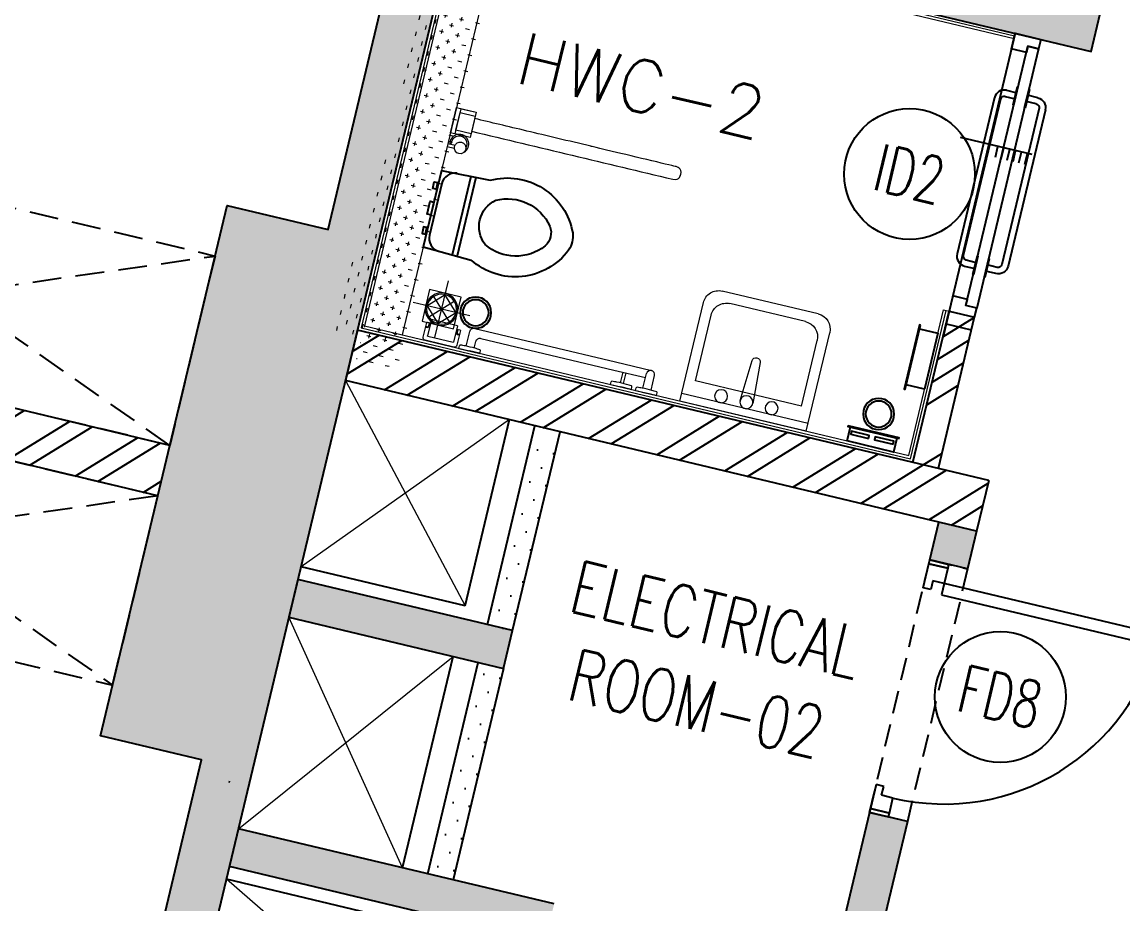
# Model space of a CAD drawing. Header units: millimetres. Extents: x 783817721 to 783927949, y 1443754877 to 1443839643.
# Drawn here: x 783894201 to 783898443, y 1443794551 to 1443797948 of the extents above; entities that cross this region are included whole.
import ezdxf
from ezdxf.enums import TextEntityAlignment as Align

# ---------------------------------------------------------------- set-up
doc = ezdxf.new("R2010")
doc.units = ezdxf.units.MM
doc.header["$LTSCALE"] = 700
doc.linetypes.add('HIDDEN', pattern=[9.524999999999999, 6.35, -3.175])
doc.linetypes.add('HIDDEN2', pattern=[0.1875, 0.125, -0.0625])
doc.layers.get('0').update_dxf_attribs({"linetype": 'CONTINUOUS'})
for name, color, linetype in [('A-COL', 31, 'CONTINUOUS'), ('A-CUTO-ABOVE', 8, 'HIDDEN'), ('A-DOOR', 1, 'CONTINUOUS'), ('A-HATCH', 8, 'CONTINUOUS'), ('A-LINTEL', 8, 'HIDDEN2'), ('A-LOW WALL HT', 2, 'CONTINUOUS'), ('A-SERVICE', 254, 'HIDDEN'), ('A-SILL', 2, 'CONTINUOUS'), ('A-SILL-XXX', 2, 'CONTINUOUS'), ('A-TAG-DOOR', 2, 'CONTINUOUS'), ('A-TAG-RMNAME', 6, 'CONTINUOUS'), ('A-TILE DROP', 8, 'CONTINUOUS'), ('A-WALL 100', 5, 'CONTINUOUS'), ('A-WALL 150', 6, 'CONTINUOUS'), ('A-WALL-XXX', 7, 'CONTINUOUS'), ('N-DOOR', 10, 'CONTINUOUS'), ('N-FIT', 9, 'CONTINUOUS')]:
    doc.layers.add(name, color=color, linetype=linetype)
doc.layers.add('A-CUTOUT BELOW', color=8, linetype='HIDDEN', lineweight=5)
doc.layers.add('A-INT-FIXTURE', color=250, linetype='CONTINUOUS', lineweight=9)
doc.styles.add('ROMANS', font='romans.shx')
pattern_1 = [(45, (0, 0), (-26.51650429449553, 26.51650429449553), [])]
pattern_2 = [(346.5826409141853, (783820671.9506751, 1443800474.84538), (45.61810967520755, 54.39945376252169), [0, -63.49999999999999])]

# ---------------------------------------------------------------- blocks, each defined once
blk = doc.blocks.new('FLR TRAP 5')
for p, q in [((-1.45448e-11, 112.5000000000145), (-1.45448e-11, -112.4999999999854)), ((-62.50000000001454, 62.50000000001454), (62.49999999998546, 62.50000000001454)), ((-62.50000000001454, -62.49999999998546), (-62.50000000001454, 62.50000000001454)), ((1.007608666419407, 57.57615116132364), (-57.57615116129453, -1.0076086663612)), ((-1.007608666332082, 57.57615116132364), (57.57615116132365, -1.0076086663612)), ((62.49999999998546, 62.50000000001454), (62.49999999998546, -62.49999999998546)), ((112.4999999999854, 1.45448e-11), (-112.5000000000145, -1.4559e-11)), ((-57.57615116129453, 1.007608666419393), (1.007608666419407, -57.57615116129455)), ((40.71872086507211, 40.71872086507209), (-40.71872086510119, -40.718720865043)), ((-40.71872086510119, 40.71872086507209), (40.71872086507211, -40.718720865043)), ((57.57615116132365, 1.007608666419393), (-1.007608666332082, -57.57615116129455)), ((62.49999999998546, -62.49999999998546), (-62.50000000001454, -62.49999999998546))]:
    blk.add_line(p, q)
for radius in [62.58496728986274, 57.58496728986274]:
    blk.add_circle((-1.45448e-11, 1.45448e-11), radius)
blk = doc.blocks.new('TPH 1 P')
for p, q in [((54.08000094297849, 0.0002394931115077), (-54.08000094297849, -0.0002394931115077)), ((-68.82904856504858, -9.833032253624763), (-68.82879247481281, -67.66083062279074)), ((-54.08000094297849, -0.0002394931115077), (-58.99636466504118, -0.0002612652214111)), ((-54.07963218413164, -83.2697650886447), (-54.07991766879961, -18.8044008182668)), ((-52.85083218129687, -17.57530444472365), (47.93462412151171, -17.57485811658705)), ((49.16400597975195, -83.26930787445315), (49.16372049506939, -18.80394360413345)), ((63.91303079444447, -68.28637623668043), (63.9127719313785, -9.832444406862463)), ((-68.82885506959967, -53.5262849218169), (-58.99612762540157, -53.5262413775971)), ((-67.59977774663814, -50.45355215251482), (-60.22523216350048, -50.45351949434995)), ((-66.37059972769742, -70.11900159782533), (-54.07969042248254, -70.11894716755057)), ((-58.99605414455976, -70.11896893966048), (-58.99613578994276, -51.68260498183816)), ((-54.0797388112241, -59.19227457671229), (-58.99610253330133, -59.19229634882221)), ((-54.07971551459734, -64.45289219632548), (-58.99607923666002, -64.45291396843538)), ((49.16400597975195, -83.26930787445315), (-54.07963218413164, -83.2697650886447)), ((49.16389935265947, -59.19181736257892), (54.08026307472215, -59.19179559046903)), ((49.16392264928624, -64.45243498219213), (54.0802863713489, -64.45241321008221)), ((49.16394774138648, -70.11848995341721), (61.45485704659328, -70.11843552314247)), ((54.08031146346371, -70.11846818130732), (54.08022981808068, -51.68210422348501)), ((54.08023798262188, -53.52574061924395), (63.91296542681999, -53.52569707502414)), ((55.30931530558341, -50.45300784994186), (62.68386088872109, -50.452975191777)), ((63.91303079444091, -68.28637623668432), (63.91295726227879, -51.68206067926518))]:
    blk.add_line(p, q)
for centre, radius, start, end in [((54.08004448718061, -9.83248795106715), 9.832727444275072, 0.0002537341905495, 90.00025373419057), ((-58.99632112083594, -9.8329887094049), 9.832727444275072, 90.00025373419057, 180.0002537341905), ((-52.85082673826938, -18.80439537521016), 1.229090930534384, 90.00025373419057, 180.0002537341905), ((47.93462956453917, -18.80394904713179), 1.229090930534384, 0.0002537341905495, 90.00025373419057), ((-67.59977230361066, -51.6826430830013), 1.229090930534384, 90.00025373419057, 180.0002537341905), ((-66.37061061375239, -67.66081973673573), 2.458181861068768, 180.0002537341905, 270.0002537341906), ((-60.225226720473, -51.68261042483648), 1.229090930534384, 0.0002537341905495, 90.00025373419057), ((55.30932074861089, -51.68209878042839), 1.229090930534384, 90.00025373419057, 180.0002537341905), ((61.45484616053835, -67.6602536620978), 2.458181861068768, 270.0002537341906, 0.0002537341905495), ((62.68386633174856, -51.68206612226353), 1.229090930534384, 0.0002537341905495, 90.00025373419057)]:
    blk.add_arc(centre, radius, start, end)
blk = doc.blocks.new('bia')
at = {"layer": 'N-FIT'}
for radius in [60.0760000024455, 50.0760000024455]:
    blk.add_circle((-13644341.22740025, -3898555.232979853, -1.11760232471e-05), radius, dxfattribs=at)
blk = doc.blocks.new('A$C5C4020F2')
for p, q in [((0.4999999769497663, 0.4399999885354191), (-2.305023372173309e-08, 0.4399999885354191)), ((-2.305023372173309e-08, 0.4399999885354191), (-2.305023372173309e-08, 0.04999998887069523)), ((0.4999999769497663, 0.4399999885354191), (0.4999999771825969, 0.04999998933635652)), ((0.4999999769497663, 0.4099999886238948), (-2.281740307807922e-08, 0.4099999885656871)), ((0.2250393715221435, 0.3835970719810575), (0.2340058374684304, 0.2240662515978329)), ((0.2659941166639328, 0.2240662515978329), (0.2749605823773891, 0.3835970720974728)), ((0.03999997675418854, 0.3499999885098077), (0.03999997698701918, 0.08999998873332515)), ((0.459999977145344, 0.3499999885680154), (0.03999997675418854, 0.3499999885098077)), ((0.459999977145344, 0.3499999885680154), (0.459999977145344, 0.0899999892571941)), ((0.3999999770894647, 0.02999998879386112), (0.09999997704289854, 0.02999998873565346)), ((0.4399999768938869, -0.01000001124339178), (0.05999997723847628, -0.01000001118518412))]:
    blk.add_line(p, q)
for centre in [(0.1499999770894647, 0.384999988542404), (0.2499999771825969, 0.3849999886006117), (0.3499999770428985, 0.384999988542404)]:
    blk.add_circle(centre, 0.025)
for centre, radius, start, end in [((0.2499999771825969, 0.224965205823537), 0.01601938277101037, 183.2169383673981, 356.7830616326019), ((0.09999997704289854, 0.08999998884974048), 0.06, 180, 270), ((0.3999999770894647, 0.08999998873332515), 0.06, 270, 0), ((0.05999997700564563, 0.04999998869607225), 0.06, 180, 270), ((0.4399999771267176, 0.04999998881248757), 0.06, 270, 0)]:
    blk.add_arc(centre, radius, start, end)
blk = doc.blocks.new('A$C4A5961F1')
at = {"layer": 'N-FIT'}
for points in [[(-0.007680177688598633, -317.8989777565002), (95.76015043258667, -317.9014511108398), (95.7678302526474, -0.002473354339599609), (0, 0)], [(95.76821148395538, 14.75162506103516), (100.1944408416748, 14.75151062011719), (100.185931801796, -335.2484889030457), (95.75970232486725, -335.2483749389648)], [(49.44011235237122, -15.85264015197754), (69.91665697097778, -15.85316896438599), (69.91339778900146, -142.0571918487549), (49.43685340881348, -142.0566630363464)], [(49.4363157749176, -183.3557267189026), (69.97690498828888, -183.3562569618225), (69.97377264499664, -304.642246723175), (49.43318378925323, -304.6417164802551)]]:
    blk.add_lwpolyline(points, close=True, dxfattribs=at)
blk = doc.blocks.new('HD')
at = {"layer": 'N-FIT'}
for points in [[(220483.6964369416, 70310.14879059792), (220483.6939635277, 70237.50086951256), (220706.1748237014, 70237.4931898117), (220706.1772969365, 70310.14111042023)], [(220720.9289218783, 70237.49280834198), (220720.928807497, 70233.06657910347), (220466.3469257355, 70233.07508802414), (220466.3470395207, 70237.5013179779)]]:
    blk.add_lwpolyline(points, close=True, dxfattribs=at)
blk = doc.blocks.new('B8-AR-2000$0$HEALTH FAU P 1')
for p, q in [((0, 0), (0, 28.38904564197765)), ((12.69999999995343, 0), (12.69999999995343, 28.38904564197765)), ((22.2275324047514, 13.93403204795504), (14.81600070018612, 11.29902724169005)), ((14.81600070018612, 7.097202625189311), (14.81600070018612, 11.29902724169005)), ((22.2275324047514, 4.462197818924324), (14.81600070018612, 7.097202625189311)), ((22.2275324047514, 4.462197818924324), (22.2275324047514, 13.93403204795504))]:
    blk.add_line(p, q)
at = {"extrusion": (0, 0, -1)}
for centre, major_axis, ratio, start_param, end_param in [((6.349999999976716, 49.90918335852165), (15.8656677662643, 15.8656677662643), 0.9999999999997597, 3.926990816987361, 10.21017612416694), ((20.34574648247508, 42.90917936847107), (-26.04532086802537, 26.04532086802537), 0.9999999999995175, 6.27066274381938, 10.15906509699235), ((20.34574648247508, 42.90917936847107), (-21.55519280749815, 21.55519280749815), 0.9999999999997758, 0.4695714506295328, 3.865220544000678)]:
    blk.add_ellipse(centre, major_axis=major_axis, ratio=ratio, start_param=start_param, end_param=end_param, dxfattribs=at)
blk = doc.blocks.new('A$C2A3E6FD7')
at = {"layer": 'N-FIT'}
for p, q in [((16.45951801538467, 473.8377225399017), (208.2607602477074, 480.4215734004974)), ((16.45951801538467, 473.8377225399017), (16.45951795578003, 170.9805796146393)), ((132.1859124302864, 477.6385636329651), (132.1859124898911, 167.1797380447388)), ((152.1859125494957, 477.6385636329651), (152.1859124302864, 167.1797385215759)), ((13.16759252548218, 424.4588403701782), (16.45951807498932, 427.7507660388947)), ((29.62721991539001, 424.4588403701782), (29.62721991539001, 220.3594615459442)), ((13.16759258508682, 398.1234366893768), (16.45951807498932, 394.8315110206604)), ((13.16759252548218, 246.6948652267456), (16.45951795578003, 249.9867906570435)), ((13.16759258508682, 220.3594615459442), (16.45951801538467, 217.0675361156464)), ((16.45951795578003, 170.9805796146393), (208.2607602477074, 164.3967287540436))]:
    blk.add_line(p, q, dxfattribs=at)
blk.add_lwpolyline([(208.2607602477074, 480.4215734004974, -0.4398950549794295), (564.0762023925781, 356.7621836662292, -0.1771558750874964), (564.0762023925781, 288.0561184883118, -0.4398950549533925), (208.2607602477074, 164.3967287540436)], format="xyb", dxfattribs=at)
for points in [[(13.16759258508682, 398.1234366893768), (-0.0001093745231628418, 398.1234364509583), (-0.0001093149185180664, 424.4588403701782), (13.16759252548218, 424.4588403701782), (13.16759258508682, 398.1234366893768)], [(13.16759252548218, 246.6948652267456), (-0.0001091957092285156, 246.6948652267456), (-0.0001093149185180664, 220.3594617843628), (13.16759258508682, 220.3594615459442), (13.16759252548218, 246.6948652267456)]]:
    blk.add_lwpolyline(points, dxfattribs=at)
blk.add_lwpolyline([(246.3563897013664, 410.1342914104462, -0.3627346593075068), (472.7020581960678, 361.4499957561493, -0.3047643552402808), (472.7020581364632, 283.3683061599731, -0.3627346594039966), (246.3563896417618, 234.6840102672577, -0.4758569126885911)], format="xyb", close=True, dxfattribs=at)
blk.add_lwpolyline([(16.45951801538467, 297.224732875824), (1.546336233615875, 297.224732875824), (1.546336233615875, 347.593569278717), (16.45951801538467, 347.5935690402985)], close=True, dxfattribs=at)
for centre, start, end in [((82.55343532562256, 424.4588403701782), 95.63111658381072, 180), ((82.55343532562256, 220.3594615459442), 180, 264.3688868143386)]:
    blk.add_arc(centre, 52.92621545116766, start, end, dxfattribs=at)
blk = doc.blocks.new('125')
at = {"layer": 'A-INT-FIXTURE'}
h = blk.add_hatch(dxfattribs=at)
h.set_pattern_fill('CROSS', color=256, scale=4.999999999999986, angle=-76.58260267792814)
h.set_pattern_definition([(270.0000003641322, (312913.4910472631, 201288.6274414062), (31.75000020178097, -31.74999979821891), [15.87499999999999, -47.6249999999999]), (3.641323419277758e-07, (312905.5535449982, 201280.6899399757), (31.74999979821891, 31.75000020178097), [15.87499999999996, -47.62499999999985])])
h.paths.add_polyline_path([(338398.1465776563, -1998.24373960495), (338398.1465784907, -3698.241258144379), (338237.2134536505, -3698.241259336472), (338237.2134513259, -1998.243737459183)])
for p, q in [((338387.2134464383, -1998.243736743927), (338387.2134467959, -3654.243750810623)), ((339247.2168556452, -3597.24374961853), (339247.216855526, -3639.160658836365)), ((339259.2168558836, -3597.243749380112), (339259.2168549299, -3639.172003269196)), ((339337.2134458423, -3639.40221118927), (339337.2134458423, -3581.234476804733)), ((339369.2134456635, -3639.432481765747), (339369.2134456635, -3581.234475374222)), ((338611.7134490013, -3654.243750095367), (338611.7134489417, -3643.938947677612)), ((338611.7134490013, -3654.243750095367), (338611.7134489417, -3643.938947677612)), ((338694.7134428024, -3654.243749856949), (338694.7134426832, -3643.938947200775)), ((338694.7134428024, -3654.243749856949), (338694.7134426832, -3643.938947200775)), ((339211.7168585062, -3654.243748426437), (339211.716858685, -3643.938946485519)), ((339211.7168585062, -3654.243748426437), (339211.716858685, -3643.938946485519)), ((339294.7168518901, -3654.243748426437), (339294.7168524861, -3643.938946485519)), ((339294.7168518901, -3654.243748426437), (339294.7168524861, -3643.938946485519)), ((339311.7134488821, -3654.2437479496), (339311.7134492397, -3643.938945055008)), ((339311.7134488821, -3654.2437479496), (339311.7134492397, -3643.938945055008)), ((339394.7134418488, -3654.2437479496), (339394.7134425044, -3643.938945293427)), ((339394.7134418488, -3654.2437479496), (339394.7134425044, -3643.938945293427)), ((338611.7134490013, -3654.243750095367), (338694.7134428024, -3654.243749856949)), ((338612.9786933661, -3654.243750333786), (338653.2134461403, -3654.243749856949)), ((338693.4481989741, -3654.24374961853), (338653.2134461403, -3654.243749856949)), ((339211.7168585062, -3654.243748426437), (339294.7168518901, -3654.243748426437)), ((339212.9821020961, -3654.243748903275), (339253.2168548703, -3654.243748426437)), ((339293.4516083598, -3654.243747472763), (339253.2168548703, -3654.243748426437)), ((339311.7134488821, -3654.2437479496), (339394.7134418488, -3654.2437479496)), ((339312.978692472, -3654.243748426437), (339353.2134454846, -3654.243747711182)), ((339393.4481984377, -3654.243747472763), (339353.2134454846, -3654.243747711182))]:
    blk.add_line(p, q, dxfattribs=at)
for points in [[(340415.213447988, -1988.243756055832), (338227.2134519815, -1988.243737220764), (338227.2134528756, -3664.243751525879), (340403.21344769, -3664.243749380112), (340403.2134497166, -3076.71857714653), (340415.213449955, -3076.718578100204)], [(340415.2134484053, -1998.243757009506), (338237.2134519219, -1998.243737459183), (338237.2134529352, -3654.243753194809), (340393.2134478092, -3654.243752002716), (340393.2134495378, -3076.718579292297), (340403.2134500146, -3076.718578338623)]]:
    blk.add_lwpolyline(points, dxfattribs=at)
for points in [[(338387.212960124, -2754.282552480698), (338465.3141607046, -2754.282553434372), (338465.3141602278, -2854.20495223999), (338387.2129601836, -2854.204952955246), (338387.212960124, -2754.282552480698)], [(338405.563160181, -2754.28255200386), (338465.3141607046, -2754.282553434372), (338465.3141602278, -2854.20495223999), (338405.5631602407, -2854.204952955246), (338405.563160181, -2754.28255200386)], [(338405.563160181, -2769.506453037262), (338465.3141601086, -2769.506453037262), (338465.314160645, -2838.98025393486), (338405.5631603599, -2838.980252027512), (338405.563160181, -2769.506453037262)]]:
    blk.add_lwpolyline(points, close=True, dxfattribs=at)
for points in [[(338637.2134464383, -3639.402214288712), (338637.2134478688, -3581.233232498169, -0.4142158446849772), (338653.2135725021, -3565.233234167099), (339211.3442120552, -3565.237569570541), (339353.0022662878, -3565.235875844955)], [(338669.2134463787, -3639.432484149933), (338669.2134474516, -3613.23291516304, -0.4142161577987415), (338685.2135880589, -3597.232913255692), (339211.343963325, -3597.237570524216), (339337.2134455442, -3597.236311912537)]]:
    blk.add_lwpolyline(points, format="xyb", dxfattribs=at)
for centre, radius, start, end in [((339353.2134459019, -3581.234476804733), 16.00000000000002, 0, 180), ((338614.7500351667, -3643.938948392868), 3.036585120393728, 95.2896922833966, 180), ((338614.7500351667, -3643.938948392868), 3.036585120393728, 95.2896922833966, 180), ((338653.2134464383, -4059.374815702438), 420.2492342527931, 92.59265437783415, 95.2896922833966), ((338653.2134464383, -4059.374815702438), 420.2492342527931, 92.59265437783415, 95.2896922833966), ((338652.7990154028, -4077.512027740479), 438.3869532006069, 87.47983784196329, 92.43110192096366), ((338657.6891033649, -4004.206852674484), 364.9041398707064, 84.61148345460839, 87.7405580996022), ((338691.6768578291, -3643.938946962357), 3.036585120393728, 0, 84.71032131880567), ((338691.6768578291, -3643.938946962357), 3.036585120393728, 0, 84.71032131880567), ((339214.753444016, -3643.938946723938), 3.036585120393728, 95.2896922833966, 180), ((339214.753444016, -3643.938946723938), 3.036585120393728, 95.2896922833966, 180), ((339253.2168552876, -4059.374814748764), 420.2492342527931, 92.59265437783415, 95.2896922833966), ((339253.2168552876, -4059.374814748764), 420.2492342527931, 92.59265437783415, 95.2896922833966), ((339252.802424252, -4077.512025594711), 438.3869532006069, 87.47983784196329, 92.43110192096366), ((339257.6925125122, -4004.206849575043), 364.9041398707064, 84.61148345460839, 87.7405580996022), ((339291.6802671552, -3643.938945770264), 3.036585120393728, 0, 84.71032131880567), ((339291.6802671552, -3643.938945770264), 3.036585120393728, 0, 84.71032131880567), ((339314.7500344515, -3643.938946485519), 3.036585120393728, 95.2896922833966, 180), ((339314.7500344515, -3643.938946485519), 3.036585120393728, 95.2896922833966, 180), ((339353.2134459019, -4059.374813079834), 420.2492342527931, 92.59265437783415, 95.2896922833966), ((339353.2134459019, -4059.374813079834), 420.2492342527931, 92.59265437783415, 95.2896922833966), ((339352.7990148067, -4077.512026548386), 438.3869532006069, 87.47983784196329, 92.43110192096366), ((339357.6891027093, -4004.206849336624), 364.9041398707064, 84.61148345460839, 87.7405580996022), ((339391.6768569946, -3643.938945055008), 3.036585120393728, 0, 84.71032131880567), ((339391.6768569946, -3643.938945055008), 3.036585120393728, 0, 84.71032131880567)]:
    blk.add_arc(centre, radius, start, end, dxfattribs=at)
blk.add_open_spline([(339261.7756634355, -2829.185052633286), (338996.2884959579, -2829.185052871704), (338730.8013285398, -2829.185052633286), (338465.3141605854, -2829.185052871704), (338465.3141601086, -2827.09849023819), (338465.314160347, -2822.925365924835), (338465.3141605854, -2793.713491201401), (338465.3141607642, -2779.107551813126), (338530.4706071019, -2779.107552051544), (338660.7835009694, -2779.107552051544), (338837.4787423015, -2779.107552528381), (338925.8263634443, -2779.107552528381), (338925.8263634443, -2779.107552528381), (338925.8263634443, -2779.107552528381), (339261.7756633162, -2779.107552289963), (339261.7756633162, -2779.107552289963), (339261.7756633162, -2779.107552289963), (339277.5820629597, -2779.1075527668), (339287.4669633508, -2791.62505197525), (339287.4669628739, -2804.147552967072), (339287.4669628739, -2804.147552967072), (339287.466963172, -2816.667552232742), (339277.5844630003, -2829.185052394867), (339261.7756634355, -2829.185052633286)], degree=3, knots=[0, 0, 0, 0, 0.1666666666666667, 0.1666666666666667, 0.1666666666666667, 0.25, 0.3333333333333333, 0.3333333333333333, 0.3333333333333333, 0.4166666666666666, 0.5, 0.5, 0.5, 0.5833333333333333, 0.6666666666666666, 0.6666666666666666, 0.6666666666666666, 0.75, 0.8333333333333333, 0.8333333333333333, 0.8333333333333333, 0.9166666666666666, 1, 1, 1, 1], dxfattribs=at)
for name, p, xscale, rotation in [('B8-AR-2000$0$HEALTH FAU P 1', (338387.2134476304, -2908.589079380035), -1, 269.9996439243412), ('HD', (270083.072517097, -223875.2805204391), -1.000000000000003, 270.0000000465624), ('FLR TRAP 5', (338511.7065490484, -3522.848044395447, -3.615503378466571e-05), -1.000000000000001, 179.9999999999996), ('bia', (4237197.904995859, 13640835.57896352, 1.117602324707687e-05), -1.000000000000002, 270.0000000465624), ('bia', (4238798.568008125, 13640816.15918136, 1.117602324707687e-05), -1.000000000000003, 270.0000000465624)]:
    blk.add_blockref(name, p, dxfattribs=dict(at, xscale=xscale, rotation=rotation))
blk.add_blockref('A$C2A3E6FD7', (338370.7539280057, -3476.652925014496), dxfattribs=at)
for name, p, xscale, yscale, zscale, rotation in [('A$C5C4020F2', (339487.2129837871, -3214.243762731552), -999.9999999999989, 999.9999999999989, 999.999999999999, 180.0000000465624), ('A$C4A5961F1', (340333.5437693, -3654.241527318954), -0.5787761484665579, 0.5787761484665579, 0.5787761484665537, 270.0000000465624)]:
    blk.add_blockref(name, p, dxfattribs=dict(at, xscale=xscale, yscale=yscale, zscale=zscale, rotation=rotation))
at = {"layer": 'A-INT-FIXTURE', "extrusion": (3.851889276133244e-34, 1.540743955509789e-33, -1), "zscale": -0.9999999999999996, "rotation": 180.0016780717944}
blk.add_blockref('TPH 1 P', (-338537.2253600955, -3654.243744134903), dxfattribs=at)
blk = doc.blocks.new('col-2 -15')
at = {"layer": 'A-COL', "ltscale": 0.1}
h = blk.add_hatch(color=250, dxfattribs=at)
h.dxf.hatch_style = 1
h.paths.add_polyline_path([(68500.00008380413, 26350), (67750.0000846386, 26350.00000071526), (67750.00008410215, 26850.00000071526), (68700.00008374453, 26850.00000238419), (68700.00008493662, 16650.00000023842), (67750.00008416176, 16650.00000071526), (67750.0000846386, 17149.99999976158), (68500.00008422136, 17150.00000071526), (68500.00008386374, 20700.00000023842), (68100.00008398294, 20700.00000095367), (68100.00008398294, 22800), (68500.00008457899, 22799.99999952316)])
h = blk.add_hatch(color=250, dxfattribs=at)
h.dxf.hatch_style = 1
h.paths.add_polyline_path([(69950.0000846386, 25700.00000071526), (69950.00008380413, 24150.00000095367), (71200.00008487701, 24150.00000071526), (71200.00008481741, 24350.00000119209), (70150.00008428097, 24350.00000071526), (70150.00008380413, 25700.00000071526)])
for points in [[(67750.00008416176, 16650.00000071526), (67750.0000846386, 17149.99999976158), (68500.00008422136, 17150.00000071526), (68500.00008386374, 20700.00000023842), (68100.00008398294, 20700.00000095367), (68100.00008398294, 22800), (68500.00008457899, 22799.99999952316), (68500.00008380413, 26350), (67750.0000846386, 26350.00000071526), (67750.00008410215, 26850.00000071526), (67750.00008410215, 26850.00000071526)], [(68700.00008380413, 26550.00000190735), (68700.00008457899, 19625.0093793869)]]:
    blk.add_lwpolyline(points, dxfattribs=at)
blk.add_lwpolyline([(69950.0000846386, 25700.00000071526), (69950.00008380413, 24150.00000095367), (71200.00008487701, 24150.00000071526), (71200.00008481741, 24350.00000119209), (70150.00008428097, 24350.00000071526), (70150.00008380413, 25700.00000071526)], close=True, dxfattribs=at)
blk = doc.blocks.new('1000 SINGLE 1')
for p, q in [((120, 925), (75.00000000000007, 925)), ((75.00000000000007, 925), (75, 75)), ((120, 74.99999999999999), (120, 925)), ((15, -9e-16), (15, 75)), ((15, 75), (75, 75)), ((75, 75), (75, 30)), ((75, 75), (120, 74.99999999999999)), ((985, 74.99999999999993), (925, 74.99999999999993)), ((925, 74.99999999999993), (925, 29.99999999999995)), ((985, -6.03e-14), (985, 74.99999999999993)), ((75, 30), (110, 30)), ((110, 30), (110, -6.7e-15)), ((925, 29.99999999999995), (890, 29.99999999999995)), ((890, 29.99999999999995), (890, -5.45e-14)), ((110, -6.7e-15), (15, -9e-16)), ((890, -5.45e-14), (985, -6.03e-14))]:
    blk.add_line(p, q)
at = {"color": 8}
for p, q in [((0, 0), (4.6e-15, 75)), ((4.6e-15, 75), (15, 75)), ((15, 75), (15, -9e-16)), ((1000, 74.99999999999993), (985, 74.99999999999993)), ((985, 74.99999999999993), (985, -6.03e-14)), ((1000, -6.12e-14), (1000, 74.99999999999993)), ((15, -9e-16), (0, 0)), ((985, -6.03e-14), (1000, -6.12e-14))]:
    blk.add_line(p, q, dxfattribs=at)
blk.add_arc((75, 75), 850, 0, 90, dxfattribs=at)
blk = doc.blocks.new('A$C03D25CE1')
for p, q in [((561.1803571428754, -2.999999999970896), (561.1803571428754, 2.91038304567337e-11)), ((561.1803571428754, 2.91038304567337e-11), (636.1785714285797, 2.91038304567337e-11)), ((586.1785714285797, -41.2499999999709), (586.1785714285797, 2.91038304567337e-11)), ((611.1785714285797, -41.2499999999709), (611.1785714285797, 2.91038304567337e-11)), ((636.1785714285797, -2.999999999970896), (636.1785714285797, 2.91038304567337e-11)), ((-50.7517857143539, -1.455191522836685e-11), (-125.750000000291, -1.455191522836685e-11)), ((-125.750000000291, -3), (-125.750000000291, -1.455191522836685e-11)), ((-50.7517857143539, -3), (-125.750000000291, -3)), ((-100.750000000291, -41.25000000001455), (-100.750000000291, -1.455191522836685e-11)), ((-75.75000000029104, -41.25000000001455), (-75.75000000029104, -1.455191522836685e-11)), ((-50.7517857143539, -3), (-50.7517857143539, -1.455191522836685e-11)), ((561.1803571428754, -2.999999999970896), (636.1785714285797, -2.999999999970896)), ((-61.75000000029104, -56.25000000001455), (571.1785714285797, -56.2499999999709)), ((-61.75000000029104, -81.25000000001455), (571.1785714285797, -81.2499999999709))]:
    blk.add_line(p, q)
for centre, radius, start, end in [((-60.75000000029104, -41.25000000001455), 40, 180, 270), ((-60.75000000029104, -41.25000000001455), 15, 180, 270), ((571.1785714285797, -41.2499999999709), 15, 270, 0), ((571.1785714285797, -41.2499999999709), 40, 270, 0)]:
    blk.add_arc(centre, radius, start, end)
blk = doc.blocks.new('D-HWC')
for points in [[(-2.914457581937313e-07, 1039.337333619922), (0, 1100.474823725555), (101.3035691489349, 1100.474823725555), (101.3035691489349, 1063.246977655101), (58.50732626422541, 1063.246977436604), (58.50732597277965, 1038.791981044262)], [(58.50732626422541, 36.13714186716243), (58.50732743029948, 1063.246977253541), (101.3035697319428, 1063.246977618095), (101.3035691489349, 36.13714164822886)], [(-2.914457581937313e-07, 61.13749010606261), (0, 0), (101.3035691489349, 0), (101.3035691489349, 36.13714164822886), (58.50732626422541, 36.13714186716243), (58.50732597277965, 60.592138259075)]]:
    blk.add_lwpolyline(points, close=True)
for p, xscale, yscale, zscale, rotation in [((58.50732684729155, 780.5122870751511), 0.9781998440268797, 0.9781998440268797, 0.9781998440268797, 269.9999999725557), ((101.3035697319428, 780.5122870751511), -0.97819984402688, 0.97819984402688, 0.97819984402688, 89.99999997255573)]:
    blk.add_blockref('A$C03D25CE1', p, dxfattribs=dict(xscale=xscale, yscale=yscale, zscale=zscale, rotation=rotation))
blk = doc.blocks.new('TILE DROPE')
at = {"layer": 'A-TILE DROP'}
h = blk.add_hatch(dxfattribs=at)
h.set_pattern_fill('ANSI31', color=256, scale=300)
h.set_pattern_definition(pattern_1)
h.paths.add_polyline_path([(5831274.573197973, 4325034.434176441), (5831198.573197973, 4325034.434176441), (5831198.573197973, 4325286.43417644), (5831274.573197973, 4325286.43417644)])
h = blk.add_hatch(dxfattribs=at)
h.set_pattern_fill('ANSI31', color=256, scale=300)
h.set_pattern_definition(pattern_1)
h.paths.add_polyline_path([(5831274.573197973, 4325034.434176441), (5831350.573197973, 4325034.434176441), (5831350.573197973, 4324782.43417644), (5831274.573197973, 4324782.43417644)])
blk.add_line((5831274.573197973, 4325286.43417644), (5831274.573197973, 4324782.43417644), dxfattribs=at)
blk = doc.blocks.new('TAG-DOOR-WINOW')
blk.add_circle((0, 0), 2.8)
at = {"style": 'ROMANS', "width": 0.7}
blk.add_attdef('DW', text='', height=2, dxfattribs=at).set_placement((0, 0), align=Align.MIDDLE_CENTER)
blk = doc.blocks.new('A$C9b6d854f')
at = {"layer": 'A-SERVICE'}
blk.add_line((-11155.12786322832, 3992.939753770828), (-11149.10126310587, 3992.717468500137), dxfattribs=at)
blk = doc.blocks.new('A$C3df1e9b8')
at = {"layer": 'A-SERVICE'}
blk.add_blockref('A$C9b6d854f', (75550.00305140018, -4499.950220823288), dxfattribs=at)

msp = doc.modelspace()

# ---------------------------------------------------------------- hatches: boundary and pattern name
at = {"layer": 'A-HATCH'}
h = msp.add_hatch(dxfattribs=at)
h.set_pattern_fill('ANSI32', color=256, scale=19.99999999999999, angle=3.774722192838826e-05, style=0)
h.set_pattern_definition([(31.58264065913059, (783812088.3876706, 1443708293.096645), (-99.7701511760467, 162.2842165286223), []), (31.58264065913059, (783812175.7391644, 1443708272.258614), (-99.7701511760467, 162.2842165286223), [])])
h.paths.add_polyline_path([(783898679.2736813, 1443799342.926601), (783897657.9327811, 1443799586.571355), (783897611.5242563, 1443799392.030231), (783898632.8651565, 1443799148.385476)])
h.paths.add_polyline_path([(783897150.1341171, 1443798319.827293), (783895934.2520928, 1443798609.880571), (783895887.8435682, 1443798415.339446), (783897103.7255927, 1443798125.286169)])
h.paths.add_polyline_path([(783897925.1351601, 1443796181.63334), (783895493.3711134, 1443796761.739897), (783895446.962589, 1443796567.198774), (783897878.7266359, 1443795987.092217)])
h = msp.add_hatch(dxfattribs=at)
h.set_pattern_fill('CROSS', color=256, scale=9.999999999999995, angle=3.774722192838826e-05, style=0)
h.set_pattern_definition([(346.5826028830893, (783888814.2766608, 1443798714.851827), (76.50154433363684, 47.03204986568832), [31.74999999999999, -95.24999999999996]), (76.58260288308942, (783888826.0346733, 1443798695.726441), (-47.03204986568832, 76.50154433363684), [31.74999999999999, -95.24999999999997])])
h.paths.add_polyline_path([(783896863.2442924, 1443799056.505126), (783896085.0797979, 1443799242.139223), (783896050.2734046, 1443799096.23338), (783896828.437899, 1443798910.599283)])
h.paths.add_polyline_path([(783896091.0251939, 1443795603.941735), (783895264.2254174, 1443795801.177965), (783895229.419025, 1443795655.272121), (783896056.2188014, 1443795458.035892)])
h.paths.add_polyline_path([(783896250.968957, 1443794550.593019), (783895035.0869317, 1443794840.646297), (783895000.2805384, 1443794694.740454), (783896216.1625637, 1443794404.687176)])
h.paths.add_polyline_path([(783895844.8943676, 1443792848.358184), (783894629.0123426, 1443793138.411463), (783894594.2059491, 1443792992.50562), (783895810.0879741, 1443792702.452341)])
h.paths.add_polyline_path([(783895249.9930775, 1443792078.396932), (783894423.1933008, 1443792275.633162), (783894388.3869022, 1443792129.72732), (783895215.1866786, 1443791932.491091)])
h.paths.add_polyline_path([(783896759.9572911, 1443790651.050426), (783896614.0943426, 1443790685.846586), (783896759.1209825, 1443791293.787603), (783896613.2151396, 1443791328.593996), (783896502.9948901, 1443790866.55881), (783896648.9007331, 1443790831.752417), (783896579.2879493, 1443790539.940743), (783896725.1508117, 1443790505.144604)])
h.paths.add_polyline_path([(783893258.2599567, 1443791486.393632), (783892678.633397, 1443791624.665751), (783892643.8270037, 1443791478.759909), (783893223.4535635, 1443791340.487789)])
h.paths.add_polyline_path([(783897072.3785226, 1443792606.940188), (783897141.9913121, 1443792898.751873), (783896996.0854692, 1443792933.558267), (783896926.4726819, 1443792641.746581), (783896880.0641556, 1443792447.205456), (783896845.2577615, 1443792301.299614), (783896991.1636047, 1443792266.493222), (783897025.969998, 1443792412.399064)])
h.paths.add_polyline_path([(783897611.8776209, 1443794868.480758), (783897465.9717782, 1443794903.287151), (783897320.9451387, 1443794295.346135), (783897204.9238272, 1443793808.993325), (783897350.8296721, 1443793774.186931), (783897420.4424571, 1443794065.998617), (783897432.0445886, 1443794114.633899)])
h.paths.add_polyline_path([(783897878.7266363, 1443795987.092219), (783897732.8207934, 1443796021.898613), (783897698.0144, 1443795875.99277), (783897843.9202429, 1443795841.186377)])
h = msp.add_hatch(dxfattribs=at)
h.set_pattern_fill('ANSI32', color=256, scale=19.99999999999999, angle=3.774722192838826e-05, style=0)
h.set_pattern_definition([(31.58264065913059, (783814763.3280951, 1443707654.979411), (-99.7701511760467, 162.2842165286223), []), (31.58264065913059, (783814850.6795886, 1443707634.141381), (-99.7701511760467, 162.2842165286223), [])])
h.paths.add_polyline_path([(783894724.1136428, 1443796122.80094), (783894770.5221671, 1443796317.342064), (783891803.7699995, 1443797025.07207), (783891757.361475, 1443796830.530946)])
h = msp.add_hatch(dxfattribs=at)
h.set_pattern_fill('ANSI34', color=256, scale=19.99999999999999, angle=3.774722192838826e-05)
h.set_pattern_definition([(31.58264065913059, (783812088.3876706, 1443708293.096645), (-199.5403023520934, 324.5684330572446), []), (31.58264065913059, (783812175.7391644, 1443708272.258614), (-199.5403023520934, 324.5684330572446), []), (31.58264065913059, (783812263.0906577, 1443708251.420583), (-199.5403023520934, 324.5684330572446), []), (31.58264065913059, (783812350.442346, 1443708230.582506), (-199.5403023520934, 324.5684330572446), [])])
h.paths.add_polyline_path([(783897869.7094295, 1443796811.20337), (783897772.4388679, 1443796834.407633), (783897633.3234744, 1443796251.246128), (783897730.5940356, 1443796228.041866)])
at = {"layer": 'A-LOW WALL HT'}
h = msp.add_hatch(dxfattribs=at)
h.set_pattern_fill('DOTS', color=1, scale=39.99999999999998, angle=3.798389681901799e-05)
h.set_pattern_definition(pattern_2)
h.paths.add_polyline_path([(783895993.7546326, 1443795627.145999), (783896091.0251918, 1443795603.941737), (783896262.3886676, 1443796322.284835), (783896165.1181086, 1443796345.489097)])
h = msp.add_hatch(dxfattribs=at)
h.set_pattern_fill('DOTS', color=1, scale=39.99999999999998, angle=3.798389681901799e-05)
h.set_pattern_definition(pattern_2)
h.paths.add_polyline_path([(783895764.3461753, 1443794665.482529), (783895861.6167344, 1443794642.278268), (783896056.2188153, 1443795458.035891), (783895958.9482564, 1443795481.240153)])

# ---------------------------------------------------------------- linework, layer by layer
at = {"layer": 'A-CUTO-ABOVE', "ltscale": 0.025}
for p, q in [((783894770.46804, 1443796317.115167, -3.009138660618019e-08), (783893096.4133378, 1443797487.750731, -3.009137117260252e-08)), ((783892922.327888, 1443796757.997319, -3.009139372201893e-08), (783894944.5539725, 1443797046.868471, -3.009138660618019e-08)), ((783892876.0274868, 1443796563.910007, -3.009139372201893e-08), (783894550.081709, 1443795393.274564, -3.009138660618019e-08)), ((783894724.167642, 1443796123.027868, -3.009138660618019e-08), (783892701.9410746, 1443795834.156825, -3.009137117260252e-08))]:
    msp.add_line(p, q, dxfattribs=at)
at = {"layer": 'A-CUTO-ABOVE', "ltscale": 0.025, "elevation": -3.009138660618019e-08}
for points in [[(783893096.4135936, 1443797487.750738), (783894944.5539725, 1443797046.868471), (783894770.5221736, 1443796317.342091), (783892922.3817948, 1443796758.224358)], [(783892701.9412998, 1443795834.156703), (783894550.081709, 1443795393.274564), (783894724.1135082, 1443796122.800944), (783892875.9730988, 1443796563.683083)]]:
    msp.add_lwpolyline(points, close=True, dxfattribs=at)
at = {"layer": 'A-CUTOUT BELOW'}
for p, q in [((783895446.9625877, 1443796567.198763, -1.504564039979594e-08), (783895908.0862018, 1443795698.985542, -1.504564739503098e-08)), ((783896079.2212405, 1443796416.37106, -1.504564039979185e-08), (783895275.827548, 1443795849.813244, -1.504564739503506e-08)), ((783895667.3455918, 1443794689.818581, -1.504565723543621e-08), (783895229.419025, 1443795655.27212, -1.504564929200908e-08)), ((783895035.0869386, 1443794840.646283, -1.50456572354403e-08), (783895861.6776782, 1443795504.444418, -1.504564929200499e-08)), ((783896053.7327274, 1443793723.793241, -1.504566529757192e-08), (783894988.6784083, 1443794646.105173, -1.50456591324142e-08))]:
    msp.add_line(p, q, dxfattribs=at)
at = {"layer": 'A-LINTEL', "elevation": -1.504551567413402e-08}
msp.add_lwpolyline([(783897611.8776208, 1443794868.480757), (783897465.9717779, 1443794903.287151), (783897698.0143995, 1443795875.992769), (783897843.9202424, 1443795841.186376)], close=True, dxfattribs=at)
at = {"layer": 'A-LOW WALL HT'}
for p, q in [((783895993.7546325, 1443795627.145999, -1.504564786927386e-08), (783896176.4918025, 1443796393.166799, -1.504564039979123e-08)), ((783896091.0251944, 1443795603.941737, -1.504564786927323e-08), (783896273.7623649, 1443796369.962537, -1.504564039979059e-08)), ((783895764.6161541, 1443794666.61432, -1.504565723543557e-08), (783895958.9482397, 1443795481.240155, -1.504564929200436e-08)), ((783896056.2188013, 1443795458.035894, -1.504564929200373e-08), (783895861.8867091, 1443794643.410059, -1.504565723543495e-08))]:
    msp.add_line(p, q, dxfattribs=at)
at = {"layer": 'A-SILL'}
for p, q in [((783898027.7959316, 1443797904.845677, -1.504562237852904e-08), (783897749.2346046, 1443796737.137071, -1.504563376487673e-08)), ((783896204.560432, 1443794356.051894, -1.504565913240639e-08), (783894988.6784083, 1443794646.105173, -1.50456591324142e-08))]:
    msp.add_line(p, q, dxfattribs=at)
at = {"layer": 'A-SILL-XXX'}
for p, q in [((783895908.0862018, 1443795698.985542, -1.504564739503098e-08), (783896079.2212405, 1443796416.37106, -1.504564039979185e-08)), ((783895908.0862018, 1443795698.985542, -1.504564739503098e-08), (783895276.0626415, 1443795849.757162, -1.504564739503506e-08)), ((783895667.3455923, 1443794689.818582, -1.50456572354362e-08), (783895861.6776781, 1443795504.444418, -1.504564929200499e-08))]:
    msp.add_line(p, q, dxfattribs=at)
at = {"layer": 'A-WALL 100'}
for p, q in [((783897633.3234743, 1443796251.246127, -1.504563850280808e-08), (783897772.4388677, 1443796834.407633, -1.504563281638973e-08)), ((783897869.7094293, 1443796811.20337, -1.504563281638911e-08), (783897730.5940354, 1443796228.041865, -1.504563850280746e-08)), ((783897760.8367367, 1443796785.772352, -1.504563329063323e-08), (783897858.1072983, 1443796762.568089, -1.504563329063261e-08))]:
    msp.add_line(p, q, dxfattribs=at)
at = {"layer": 'A-WALL 150'}
for p, q in [((783897698.0143996, 1443795875.992769, -1.504564182251164e-08), (783897732.8207932, 1443796021.898613, -1.504564039978113e-08)), ((783897878.7266358, 1443795987.092217, -1.504564039978021e-08), (783897843.9202431, 1443795841.186377, -1.504564182251069e-08)), ((783897843.9202425, 1443795841.186377, -1.504564182251069e-08), (783897698.0143996, 1443795875.992769, -1.504564182251164e-08)), ((783897465.9717779, 1443794903.287151, -1.504565130738167e-08), (783897320.9451385, 1443794295.346135, -1.504565723542549e-08)), ((783897611.8776208, 1443794868.480757, -1.504565130738073e-08), (783897465.9717782, 1443794903.287151, -1.504565130738167e-08)), ((783896250.9689564, 1443794550.593018, -1.504565723543238e-08), (783895035.0869328, 1443794840.646296, -1.504565723544019e-08)), ((783897611.8776208, 1443794868.480757, -1.504565130738073e-08), (783897466.850981, 1443794260.53974, -1.504565723542456e-08)), ((783896216.1625628, 1443794404.687175, -1.504565865816289e-08), (783895000.2805395, 1443794694.740453, -1.50456586581707e-08))]:
    msp.add_line(p, q, dxfattribs=at)
at = {"layer": 'A-WALL 150', "elevation": -1.504551567413402e-08}
msp.add_lwpolyline([(783895229.4190245, 1443795655.27212), (783896056.218802, 1443795458.035894), (783896091.0251944, 1443795603.941737), (783895264.2254173, 1443795801.177963)], close=True, dxfattribs=at)
at = {"layer": 'A-WALL-XXX'}
for p, q in [((783894770.5221653, 1443796317.342093, -1.504564419374768e-08), (783889128.8295752, 1443797663.189304, -1.504564419378392e-08)), ((783894724.1136411, 1443796122.80097, -1.504564609072167e-08), (783889082.4210505, 1443797468.648179, -1.504564609075793e-08)), ((783895493.3711131, 1443796761.739897, -1.504563850282183e-08), (783895446.9625889, 1443796567.198774, -1.504564039979583e-08)), ((783895493.3711112, 1443796761.739886, -1.504563850282194e-08), (783895446.9625878, 1443796567.198763, -1.504564039979594e-08)), ((783897925.1351607, 1443796181.63334, -1.504563850280621e-08), (783895493.3711131, 1443796761.739897, -1.504563850282183e-08)), ((783897878.7266357, 1443795987.092216, -1.504564039978022e-08), (783895446.9625888, 1443796567.198773, -1.504564039979584e-08)), ((783897925.13516, 1443796181.63334, -1.504563850280621e-08), (783897878.7266358, 1443795987.092217, -1.504564039978021e-08))]:
    msp.add_line(p, q, dxfattribs=at)

# ---------------------------------------------------------------- block references
at = {"rotation": 346.5826028830894}
msp.add_blockref('A$C3df1e9b8', (783832476.5208341, 1443810458.170673, -1.504565083355612e-08), dxfattribs=at)
at = {"layer": 'A-COL', "rotation": 346.5826406508676}
msp.add_blockref('col-2 -15', (783823459.138127, 1443790865.826888, -1.504585143858407e-08), dxfattribs=at)
at = {"layer": 'A-DOOR', "rotation": 256.5826408276151}
msp.add_blockref('1000 SINGLE 1', (783897698.0143995, 1443795875.992769, -1.504564182251164e-08), dxfattribs=at)
at = {"layer": 'A-INT-FIXTURE', "color": 9, "rotation": 346.5826406591305}
for p in [(783567362.5777526, 1443878817.987809, -1.504560363624304e-08), (783567362.577764, 1443878817.987833, -1.50456036362428e-08)]:
    msp.add_blockref('125', p, dxfattribs=at)
at = {"layer": 'A-TAG-DOOR'}
ref = msp.add_blockref('TAG-DOOR-WINOW', (783897620.3065656, 1443797362.620016, -1.504562827793824e-08), dxfattribs=dict(at, xscale=90, yscale=90, zscale=90, rotation=166.582640668163))
ref.add_attrib('DW', 'ID2', dxfattribs={"layer": '0', "color": 6, "height": 179.9999999999995, "rotation": 346.5826444062369, "style": 'ROMANS', "width": 0.7000000000000001}).set_placement((783897620.3065658, 1443797362.620017, -1.504562827793824e-08), align=Align.MIDDLE_CENTER)
ref = msp.add_blockref('TAG-DOOR-WINOW', (783897970.0513453, 1443795348.10372, -1.504564609408188e-08), dxfattribs=dict(at, xscale=90, yscale=90, zscale=90, rotation=346.582640520484))
ref.add_attrib('DW', 'FD8', dxfattribs={"layer": '0', "color": 6, "height": 179.9999999999997, "rotation": 346.5826444062369, "style": 'ROMANS', "width": 0.6999999999999997}).set_placement((783897970.0513453, 1443795348.10372, -1.504564609408188e-08), align=Align.MIDDLE_CENTER)
at = {"layer": 'A-TILE DROP', "xscale": -0.5625000000000001, "yscale": 0.5625, "zscale": 0.5624999999999992, "rotation": 256.582640791522}
msp.add_blockref('TILE DROPE', (780770404.1242414, 1441171427.041699, -1.507673781073454e-08), dxfattribs=at)
at = {"layer": 'N-DOOR', "rotation": 346.5826406504963}
msp.add_blockref('D-HWC', (783897772.4388676, 1443796834.407632, -1.504563281638973e-08), dxfattribs=at)

# ---------------------------------------------------------------- texts
at = {"layer": 'A-TAG-RMNAME', "insert": (783896140.234099, 1443797911.660439, -1.504562646999137e-08), "char_height": 199.9999999999999, "attachment_point": 1, "rotation": 346.58264288945026, "style": 'ROMANS'}
msp.add_mtext_dynamic_manual_height_columns('\\pxt18;HWC-2', width=4667.468036535829, gutter_width=12.49999999999999, heights=[1451.306243075781], dxfattribs=at)
at = {"layer": 'A-TAG-RMNAME', "insert": (783894369.5638232, 1443796347.143075, -1.504568229158843e-08), "char_height": 199.9999999999999, "width": 5004.414257640825, "attachment_point": 1, "rotation": 346.58264288945026, "style": 'ROMANS'}
msp.add_mtext('\\pxi-3,l4,qc,t4;{\\W0.75;ELECTRICAL \\PROOM-02}', dxfattribs=at)

doc.saveas('drawing.dxf')
